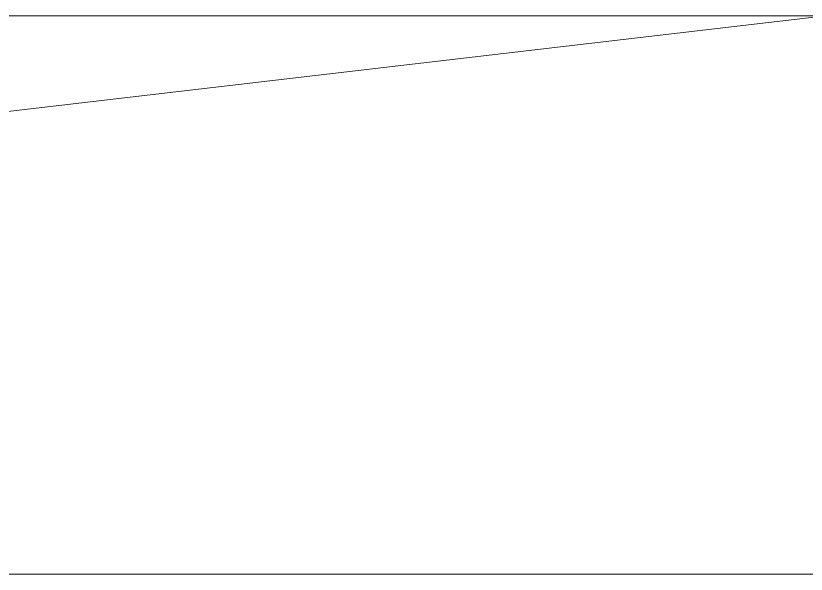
# Model space of a CAD drawing. Header units: millimetres. Extents: x 58509 to 70877, y -36887 to -9553.
# Drawn here: x 64830 to 65481, y -10324 to -9864 of the extents above; entities that cross this region are included whole.
import ezdxf

# ---------------------------------------------------------------- set-up
doc = ezdxf.new("R2010")
doc.units = ezdxf.units.MM
doc.layers.add('A-WALL', color=113, linetype='Continuous', lineweight=9)

msp = doc.modelspace()

# ---------------------------------------------------------------- meshes
at = {"layer": 'A-WALL'}
mesh = msp.add_polyface(dxfattribs=at)
corners = [(67388.29, -9863.7, 4000), (67388.29, -9863.7), (66382, -9863.7), (66382, -9863.7, 2135), (65497, -9863.7, 2135), (65497, -9863.7), (59264.59, -9863.7), (59264.59, -9863.7, 4000)]
mesh.append_faces([[corners[k] for k in face] for face in [(0, 3, 4, 7)]], dxfattribs={"vtx0": -1, "vtx2": -1})
mesh.append_faces([[corners[k] for k in face] for face in [(1, 2, 3, 0)]], dxfattribs={"vtx2": -1})
mesh.append_faces([[corners[k] for k in face] for face in [(4, 5, 6, 7)]], dxfattribs={"vtx3": -1})
mesh = msp.add_polyface(dxfattribs=at)
corners = [(67388.29, -9863.7), (67388.29, -10323.7), (66382, -10323.7), (66382, -9863.7), (59264.59, -10323.7), (59264.59, -9863.7), (65497, -9863.7), (65497, -10323.7), (61563.87, -10323.7), (61103.87, -10323.7)]
mesh.append_faces([[corners[k] for k in face] for face in [(1, 2, 3, 0)]])
mesh.append_faces([[corners[k] for k in face] for face in [(8, 6, 7)]], dxfattribs={"vtx0": -1})
mesh.append_faces([[corners[k] for k in face] for face in [(5, 6, 8, 9)]], dxfattribs={"vtx1": -1, "vtx3": -1})
mesh.append_faces([[corners[k] for k in face] for face in [(9, 4, 5)]], dxfattribs={"vtx2": -1})
mesh = msp.add_polyface(dxfattribs=at)
corners = [(59264.59, -10323.7, 4000), (61103.87, -10323.7, 4000), (61563.87, -10323.7, 4000), (67388.29, -10323.7, 4000), (67388.29, -9863.7, 4000), (59264.59, -9863.7, 4000)]
mesh.append_faces([[corners[k] for k in face] for face in [(4, 5, 2, 3)]], dxfattribs={"vtx1": -1})
mesh.append_faces([[corners[k] for k in face] for face in [(5, 0, 1, 2)]], dxfattribs={"vtx3": -1})
mesh = msp.add_polyface(dxfattribs=at)
corners = [(67388.29, -10323.7), (67388.29, -10323.7, 4000), (61563.87, -10323.7, 4000), (61103.87, -10323.7, 4000), (59264.59, -10323.7, 4000), (59264.59, -10323.7), (61103.87, -10323.7), (61563.87, -10323.7), (65497, -10323.7), (65497, -10323.7, 2135), (66382, -10323.7, 2135), (66382, -10323.7)]
mesh.append_faces([[corners[k] for k in face] for face in [(9, 2, 7, 8)]], dxfattribs={"vtx0": -1, "vtx1": -1})
mesh.append_faces([[corners[k] for k in face] for face in [(5, 6, 3, 4)]], dxfattribs={"vtx1": -1})
mesh.append_faces([[corners[k] for k in face] for face in [(6, 7, 2, 3), (9, 10, 1, 2)]], dxfattribs={"vtx1": -1, "vtx3": -1})
mesh.append_faces([[corners[k] for k in face] for face in [(10, 11, 0, 1)]], dxfattribs={"vtx3": -1})

doc.saveas('drawing.dxf')
